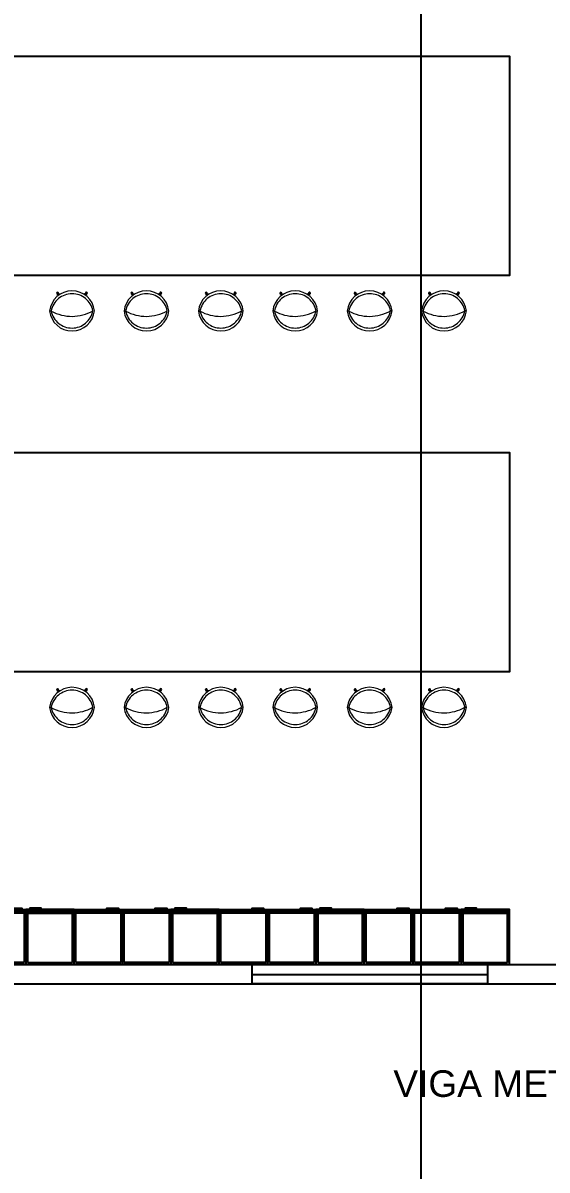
# Model space of a CAD drawing. Header units: metres. Extents: x 257 to 767, y -173 to 1.
# Drawn here: x 332.96 to 337.41, y -116.36 to -106.64 of the extents above; entities that cross this region are included whole.
import ezdxf

# ---------------------------------------------------------------- set-up
doc = ezdxf.new("R2010")
doc.units = ezdxf.units.M
doc.header["$LTSCALE"] = 10
doc.linetypes.add('HIDDEN2', pattern=[4.7625, 3.175, -1.5875])
doc.layers.get('0').update_dxf_attribs({"color": 254})
for name, color, linetype in [('ELETEXTO LUMINÁRIAS', 254, 'Continuous'), ('exq. externa', 2, 'Continuous'), ('Parede', 254, 'Continuous')]:
    doc.layers.add(name, color=color, linetype=linetype)
doc.layers.add('estofado', color=7, linetype='Continuous', lineweight=25)
doc.layers.add('Janelas', color=254, linetype='Continuous', plot=False)
doc.styles.add('ARIAL', font='')
doc.styles.get('ARIAL').set_extended_font_data('Arial')
doc.dimstyles.new('Cota Principal', dxfattribs={"dimtxt": 0.5, "dimasz": 0.19, "dimexe": 0.11, "dimexo": 0.03, "dimgap": 0.03, "dimtad": 1, "dimzin": 4, "dimtxsty": 'ARIAL', "dimblk": 'ARCHTICK', "dimcen": 2, "dimdle": 0.1, "dimclrd": 251, "dimclre": 251, "dimclrt": 7, "dimadec": 0, "dimazin": 0, "dimtfac": 1, "dimtmove": 0, "dimatfit": 3, "dimldrblk": 'ARCHTICK', "dimfxl": 0.1, "dimlwd": 9, "dimlwe": 9, "dimarcsym": 0})

# ---------------------------------------------------------------- blocks, each defined once
blk = doc.blocks.new('_ArchTick')
at = {"color": 0, "linetype": 'ByBlock', "const_width": 0.15}
blk.add_lwpolyline([(-0.5, -0.5), (0.5, 0.5)], dxfattribs=at)
blk = doc.blocks.new('*D1563')
at = {"color": 251, "lineweight": 9, "transparency": 16777216}
for p, q in [((295.0866, -114.6475), (295.0866, -117.9824)), ((340.0866, -114.6475), (340.0866, -117.9824)), ((294.9866, -117.8724), (340.1866, -117.8724))]:
    blk.add_line(p, q, dxfattribs=at)
at = {"layer": 'Defpoints', "color": 0, "transparency": 16777216}
for p in [(295.0866, -114.6175), (340.0866, -114.6175), (340.0866, -117.8724)]:
    blk.add_point(p, dxfattribs=at)
at = {"color": 251, "lineweight": 9, "transparency": 16777216, "xscale": 0.19, "yscale": 0.19, "zscale": 0.19, "rotation": 180}
blk.add_blockref('_ArchTick', (295.0866, -117.8724), dxfattribs=at)
at = {"color": 251, "lineweight": 9, "transparency": 16777216, "xscale": 0.19, "yscale": 0.19, "zscale": 0.19}
blk.add_blockref('_ArchTick', (340.0866, -117.8724), dxfattribs=at)
at = {"color": 7, "transparency": 16777216, "insert": (317.5866, -117.5419), "char_height": 0.5, "attachment_point": 5, "style": 'ARIAL'}
blk.add_mtext('45,00', dxfattribs=at)
blk = doc.blocks.new('Armario 1 modulo')
at = {"layer": 'exq. externa', "color": 254}
for p, q in [((0.466, 0.395), (0.015, 0.395)), ((0.015, 0.395), (0.015, 0.015)), ((0.4333, 0.395), (0.4333, 0.015)), ((0.4497, 0.395), (0.4497, 0.015)), ((0.015, 0.015), (0.466, 0.015))]:
    blk.add_line(p, q, dxfattribs=at)
for points in [[(0, 0), (0.466, 0), (0.466, 0.41), (0, 0.41)], [(0.4687, 0.2782), (0.4769, 0.2782), (0.4769, 0.3763), (0.4687, 0.3763)]]:
    blk.add_lwpolyline(points, close=True, dxfattribs=at)

msp = doc.modelspace()

# ---------------------------------------------------------------- hatches: boundary and pattern name
at = {"layer": 'estofado', "linetype": 'ByBlock', "lineweight": 5, "ltscale": 0.2}
h = msp.add_hatch(color=254, dxfattribs=at)
h.dxf.hatch_style = 1
h.set_gradient(color1=(193, 199, 200), one_color=1, tint=1, name='SPHERICAL')
h.paths.add_polyline_path([(333.4925, -108.9347), (333.4989, -108.9296, -0.86376), (333.5029, -108.9335), (333.4978, -108.9399, 4.344732)])
h = msp.add_hatch(color=254, dxfattribs=at)
h.dxf.hatch_style = 1
h.set_gradient(color1=(193, 199, 200), one_color=1, tint=1, name='SPHERICAL')
h.paths.add_polyline_path([(334.1232, -108.9347), (334.1295, -108.9296, -0.86376), (334.1335, -108.9335), (334.1285, -108.9399, 4.344732)])
h = msp.add_hatch(color=254, dxfattribs=at)
h.dxf.hatch_style = 1
h.set_gradient(color1=(193, 199, 200), one_color=1, tint=1, name='SPHERICAL')
h.paths.add_polyline_path([(334.7539, -108.9347), (334.7602, -108.9296, -0.86376), (334.7642, -108.9335), (334.7592, -108.9399, 4.344732)])
h = msp.add_hatch(color=254, dxfattribs=at)
h.dxf.hatch_style = 1
h.set_gradient(color1=(193, 199, 200), one_color=1, tint=1, name='SPHERICAL')
h.paths.add_polyline_path([(335.3845, -108.9347), (335.3909, -108.9296, -0.86376), (335.3949, -108.9335), (335.3899, -108.9399, 4.344732)])
h = msp.add_hatch(color=254, dxfattribs=at)
h.dxf.hatch_style = 1
h.set_gradient(color1=(193, 199, 200), one_color=1, tint=1, name='SPHERICAL')
h.paths.add_polyline_path([(336.0152, -108.9347), (336.0216, -108.9296, -0.86376), (336.0256, -108.9335), (336.0205, -108.9399, 4.344732)])
h = msp.add_hatch(color=254, dxfattribs=at)
h.dxf.hatch_style = 1
h.set_gradient(color1=(193, 199, 200), one_color=1, tint=1, name='SPHERICAL')
h.paths.add_polyline_path([(336.6459, -108.9347), (336.6523, -108.9296, -0.86376), (336.6563, -108.9335), (336.6512, -108.9399, 4.344732)])
h = msp.add_hatch(color=254, dxfattribs=at)
h.dxf.hatch_style = 1
h.set_gradient(color1=(193, 199, 200), one_color=1, tint=1, name='SPHERICAL')
h.paths.add_polyline_path([(333.2575, -108.9306, 0.86376), (333.2535, -108.9346), (333.2587, -108.941, -4.344732), (333.2639, -108.9356)])
h = msp.add_hatch(color=254, dxfattribs=at)
h.dxf.hatch_style = 1
h.set_gradient(color1=(193, 199, 200), one_color=1, tint=1)
h.paths.add_polyline_path([(333.2656, -108.9496, -0.013586), (333.2741, -108.9437), (333.2575, -108.9306, 0.86376), (333.2535, -108.9346)])
h = msp.add_hatch(color=254, dxfattribs=at)
h.dxf.hatch_style = 1
h.set_gradient(color1=(193, 199, 200), one_color=1, tint=1)
h.paths.add_polyline_path([(333.4824, -108.9428, -0.013586), (333.4909, -108.9486), (333.5029, -108.9335, 0.86376), (333.4989, -108.9296)])
h = msp.add_hatch(color=254, dxfattribs=at)
h.dxf.hatch_style = 1
h.set_gradient(color1=(193, 199, 200), one_color=1, tint=1, name='SPHERICAL')
h.paths.add_polyline_path([(333.8882, -108.9306, 0.86376), (333.8842, -108.9346), (333.8893, -108.941, -4.344732), (333.8946, -108.9356)])
h = msp.add_hatch(color=254, dxfattribs=at)
h.dxf.hatch_style = 1
h.set_gradient(color1=(193, 199, 200), one_color=1, tint=1)
h.paths.add_polyline_path([(333.8963, -108.9496, -0.013586), (333.9048, -108.9437), (333.8882, -108.9306, 0.86376), (333.8842, -108.9346)])
h = msp.add_hatch(color=254, dxfattribs=at)
h.dxf.hatch_style = 1
h.set_gradient(color1=(193, 199, 200), one_color=1, tint=1)
h.paths.add_polyline_path([(334.113, -108.9428, -0.013586), (334.1216, -108.9486), (334.1335, -108.9335, 0.86376), (334.1295, -108.9296)])
h = msp.add_hatch(color=254, dxfattribs=at)
h.dxf.hatch_style = 1
h.set_gradient(color1=(193, 199, 200), one_color=1, tint=1, name='SPHERICAL')
h.paths.add_polyline_path([(334.5189, -108.9306, 0.86376), (334.5149, -108.9346), (334.52, -108.941, -4.344732), (334.5253, -108.9356)])
h = msp.add_hatch(color=254, dxfattribs=at)
h.dxf.hatch_style = 1
h.set_gradient(color1=(193, 199, 200), one_color=1, tint=1)
h.paths.add_polyline_path([(334.527, -108.9496, -0.013586), (334.5355, -108.9437), (334.5189, -108.9306, 0.86376), (334.5149, -108.9346)])
h = msp.add_hatch(color=254, dxfattribs=at)
h.dxf.hatch_style = 1
h.set_gradient(color1=(193, 199, 200), one_color=1, tint=1)
h.paths.add_polyline_path([(334.7437, -108.9428, -0.013586), (334.7523, -108.9486), (334.7642, -108.9335, 0.86376), (334.7602, -108.9296)])
h = msp.add_hatch(color=254, dxfattribs=at)
h.dxf.hatch_style = 1
h.set_gradient(color1=(193, 199, 200), one_color=1, tint=1, name='SPHERICAL')
h.paths.add_polyline_path([(335.1496, -108.9306, 0.86376), (335.1456, -108.9346), (335.1507, -108.941, -4.344732), (335.156, -108.9356)])
h = msp.add_hatch(color=254, dxfattribs=at)
h.dxf.hatch_style = 1
h.set_gradient(color1=(193, 199, 200), one_color=1, tint=1)
h.paths.add_polyline_path([(335.1576, -108.9496, -0.013586), (335.1662, -108.9437), (335.1496, -108.9306, 0.86376), (335.1456, -108.9346)])
h = msp.add_hatch(color=254, dxfattribs=at)
h.dxf.hatch_style = 1
h.set_gradient(color1=(193, 199, 200), one_color=1, tint=1)
h.paths.add_polyline_path([(335.3744, -108.9428, -0.013586), (335.383, -108.9486), (335.3949, -108.9335, 0.86376), (335.3909, -108.9296)])
h = msp.add_hatch(color=254, dxfattribs=at)
h.dxf.hatch_style = 1
h.set_gradient(color1=(193, 199, 200), one_color=1, tint=1, name='SPHERICAL')
h.paths.add_polyline_path([(335.7802, -108.9306, 0.86376), (335.7763, -108.9346), (335.7814, -108.941, -4.344732), (335.7867, -108.9356)])
h = msp.add_hatch(color=254, dxfattribs=at)
h.dxf.hatch_style = 1
h.set_gradient(color1=(193, 199, 200), one_color=1, tint=1)
h.paths.add_polyline_path([(335.7883, -108.9496, -0.013586), (335.7969, -108.9437), (335.7802, -108.9306, 0.86376), (335.7763, -108.9346)])
h = msp.add_hatch(color=254, dxfattribs=at)
h.dxf.hatch_style = 1
h.set_gradient(color1=(193, 199, 200), one_color=1, tint=1)
h.paths.add_polyline_path([(336.0051, -108.9428, -0.013586), (336.0137, -108.9486), (336.0256, -108.9335, 0.86376), (336.0216, -108.9296)])
h = msp.add_hatch(color=254, dxfattribs=at)
h.dxf.hatch_style = 1
h.set_gradient(color1=(193, 199, 200), one_color=1, tint=1, name='SPHERICAL')
h.paths.add_polyline_path([(336.4109, -108.9306, 0.86376), (336.407, -108.9346), (336.4121, -108.941, -4.344732), (336.4173, -108.9356)])
h = msp.add_hatch(color=254, dxfattribs=at)
h.dxf.hatch_style = 1
h.set_gradient(color1=(193, 199, 200), one_color=1, tint=1)
h.paths.add_polyline_path([(336.419, -108.9496, -0.013586), (336.4275, -108.9437), (336.4109, -108.9306, 0.86376), (336.407, -108.9346)])
h = msp.add_hatch(color=254, dxfattribs=at)
h.dxf.hatch_style = 1
h.set_gradient(color1=(193, 199, 200), one_color=1, tint=1)
h.paths.add_polyline_path([(336.6358, -108.9428, -0.013586), (336.6444, -108.9486), (336.6563, -108.9335, 0.86376), (336.6523, -108.9296)])
h = msp.add_hatch(color=254, dxfattribs=at)
h.dxf.hatch_style = 1
h.set_gradient(color1=(193, 199, 200), one_color=1, tint=1, name='SPHERICAL')
h.paths.add_polyline_path([(333.2575, -112.2888, 0.86376), (333.2535, -112.2928), (333.2587, -112.2991, -4.344732), (333.2639, -112.2938)])
h = msp.add_hatch(color=254, dxfattribs=at)
h.dxf.hatch_style = 1
h.set_gradient(color1=(193, 199, 200), one_color=1, tint=1)
h.paths.add_polyline_path([(333.2656, -112.3078, -0.013586), (333.2741, -112.3019), (333.2575, -112.2888, 0.86376), (333.2535, -112.2928)])
h = msp.add_hatch(color=254, dxfattribs=at)
h.dxf.hatch_style = 1
h.set_gradient(color1=(193, 199, 200), one_color=1, tint=1)
h.paths.add_polyline_path([(333.4824, -112.301, -0.013586), (333.4909, -112.3068), (333.5029, -112.2917, 0.86376), (333.4989, -112.2877)])
h = msp.add_hatch(color=254, dxfattribs=at)
h.dxf.hatch_style = 1
h.set_gradient(color1=(193, 199, 200), one_color=1, tint=1, name='SPHERICAL')
h.paths.add_polyline_path([(333.4925, -112.2928), (333.4989, -112.2877, -0.86376), (333.5029, -112.2917), (333.4978, -112.2981, 4.344732)])
h = msp.add_hatch(color=254, dxfattribs=at)
h.dxf.hatch_style = 1
h.set_gradient(color1=(193, 199, 200), one_color=1, tint=1, name='SPHERICAL')
h.paths.add_polyline_path([(333.8882, -112.2888, 0.86376), (333.8842, -112.2928), (333.8893, -112.2991, -4.344732), (333.8946, -112.2938)])
h = msp.add_hatch(color=254, dxfattribs=at)
h.dxf.hatch_style = 1
h.set_gradient(color1=(193, 199, 200), one_color=1, tint=1)
h.paths.add_polyline_path([(333.8963, -112.3078, -0.013586), (333.9048, -112.3019), (333.8882, -112.2888, 0.86376), (333.8842, -112.2928)])
h = msp.add_hatch(color=254, dxfattribs=at)
h.dxf.hatch_style = 1
h.set_gradient(color1=(193, 199, 200), one_color=1, tint=1)
h.paths.add_polyline_path([(334.113, -112.301, -0.013586), (334.1216, -112.3068), (334.1335, -112.2917, 0.86376), (334.1295, -112.2877)])
h = msp.add_hatch(color=254, dxfattribs=at)
h.dxf.hatch_style = 1
h.set_gradient(color1=(193, 199, 200), one_color=1, tint=1, name='SPHERICAL')
h.paths.add_polyline_path([(334.1232, -112.2928), (334.1295, -112.2877, -0.86376), (334.1335, -112.2917), (334.1285, -112.2981, 4.344732)])
h = msp.add_hatch(color=254, dxfattribs=at)
h.dxf.hatch_style = 1
h.set_gradient(color1=(193, 199, 200), one_color=1, tint=1, name='SPHERICAL')
h.paths.add_polyline_path([(334.5189, -112.2888, 0.86376), (334.5149, -112.2928), (334.52, -112.2991, -4.344732), (334.5253, -112.2938)])
h = msp.add_hatch(color=254, dxfattribs=at)
h.dxf.hatch_style = 1
h.set_gradient(color1=(193, 199, 200), one_color=1, tint=1)
h.paths.add_polyline_path([(334.527, -112.3078, -0.013586), (334.5355, -112.3019), (334.5189, -112.2888, 0.86376), (334.5149, -112.2928)])
h = msp.add_hatch(color=254, dxfattribs=at)
h.dxf.hatch_style = 1
h.set_gradient(color1=(193, 199, 200), one_color=1, tint=1)
h.paths.add_polyline_path([(334.7437, -112.301, -0.013586), (334.7523, -112.3068), (334.7642, -112.2917, 0.86376), (334.7602, -112.2877)])
h = msp.add_hatch(color=254, dxfattribs=at)
h.dxf.hatch_style = 1
h.set_gradient(color1=(193, 199, 200), one_color=1, tint=1, name='SPHERICAL')
h.paths.add_polyline_path([(334.7539, -112.2928), (334.7602, -112.2877, -0.86376), (334.7642, -112.2917), (334.7592, -112.2981, 4.344732)])
h = msp.add_hatch(color=254, dxfattribs=at)
h.dxf.hatch_style = 1
h.set_gradient(color1=(193, 199, 200), one_color=1, tint=1, name='SPHERICAL')
h.paths.add_polyline_path([(335.1496, -112.2888, 0.86376), (335.1456, -112.2928), (335.1507, -112.2991, -4.344732), (335.156, -112.2938)])
h = msp.add_hatch(color=254, dxfattribs=at)
h.dxf.hatch_style = 1
h.set_gradient(color1=(193, 199, 200), one_color=1, tint=1)
h.paths.add_polyline_path([(335.1576, -112.3078, -0.013586), (335.1662, -112.3019), (335.1496, -112.2888, 0.86376), (335.1456, -112.2928)])
h = msp.add_hatch(color=254, dxfattribs=at)
h.dxf.hatch_style = 1
h.set_gradient(color1=(193, 199, 200), one_color=1, tint=1)
h.paths.add_polyline_path([(335.3744, -112.301, -0.013586), (335.383, -112.3068), (335.3949, -112.2917, 0.86376), (335.3909, -112.2877)])
h = msp.add_hatch(color=254, dxfattribs=at)
h.dxf.hatch_style = 1
h.set_gradient(color1=(193, 199, 200), one_color=1, tint=1, name='SPHERICAL')
h.paths.add_polyline_path([(335.3845, -112.2928), (335.3909, -112.2877, -0.86376), (335.3949, -112.2917), (335.3899, -112.2981, 4.344732)])
h = msp.add_hatch(color=254, dxfattribs=at)
h.dxf.hatch_style = 1
h.set_gradient(color1=(193, 199, 200), one_color=1, tint=1, name='SPHERICAL')
h.paths.add_polyline_path([(335.7802, -112.2888, 0.86376), (335.7763, -112.2928), (335.7814, -112.2991, -4.344732), (335.7867, -112.2938)])
h = msp.add_hatch(color=254, dxfattribs=at)
h.dxf.hatch_style = 1
h.set_gradient(color1=(193, 199, 200), one_color=1, tint=1)
h.paths.add_polyline_path([(335.7883, -112.3078, -0.013586), (335.7969, -112.3019), (335.7802, -112.2888, 0.86376), (335.7763, -112.2928)])
h = msp.add_hatch(color=254, dxfattribs=at)
h.dxf.hatch_style = 1
h.set_gradient(color1=(193, 199, 200), one_color=1, tint=1)
h.paths.add_polyline_path([(336.0051, -112.301, -0.013586), (336.0137, -112.3068), (336.0256, -112.2917, 0.86376), (336.0216, -112.2877)])
h = msp.add_hatch(color=254, dxfattribs=at)
h.dxf.hatch_style = 1
h.set_gradient(color1=(193, 199, 200), one_color=1, tint=1, name='SPHERICAL')
h.paths.add_polyline_path([(336.0152, -112.2928), (336.0216, -112.2877, -0.86376), (336.0256, -112.2917), (336.0205, -112.2981, 4.344732)])
h = msp.add_hatch(color=254, dxfattribs=at)
h.dxf.hatch_style = 1
h.set_gradient(color1=(193, 199, 200), one_color=1, tint=1, name='SPHERICAL')
h.paths.add_polyline_path([(336.4109, -112.2888, 0.86376), (336.407, -112.2928), (336.4121, -112.2991, -4.344732), (336.4173, -112.2938)])
h = msp.add_hatch(color=254, dxfattribs=at)
h.dxf.hatch_style = 1
h.set_gradient(color1=(193, 199, 200), one_color=1, tint=1)
h.paths.add_polyline_path([(336.419, -112.3078, -0.013586), (336.4275, -112.3019), (336.4109, -112.2888, 0.86376), (336.407, -112.2928)])
h = msp.add_hatch(color=254, dxfattribs=at)
h.dxf.hatch_style = 1
h.set_gradient(color1=(193, 199, 200), one_color=1, tint=1)
h.paths.add_polyline_path([(336.6358, -112.301, -0.013586), (336.6444, -112.3068), (336.6563, -112.2917, 0.86376), (336.6523, -112.2877)])
h = msp.add_hatch(color=254, dxfattribs=at)
h.dxf.hatch_style = 1
h.set_gradient(color1=(193, 199, 200), one_color=1, tint=1, name='SPHERICAL')
h.paths.add_polyline_path([(336.6459, -112.2928), (336.6523, -112.2877, -0.86376), (336.6563, -112.2917), (336.6512, -112.2981, 4.344732)])

# ---------------------------------------------------------------- linework, layer by layer
at = {"color": 254}
for points in [[(321.1387, -106.9238), (337.0866, -106.9238), (337.0866, -108.782), (321.1387, -108.782)], [(321.1387, -110.282), (337.0866, -110.282), (337.0866, -112.1402), (321.1387, -112.1402)]]:
    msp.add_lwpolyline(points, close=True, dxfattribs=at)
at = {"layer": 'ELETEXTO LUMINÁRIAS', "color": 254}
msp.add_lwpolyline([(336.338, -79.4377), (369.5166, -79.4377), (369.5166, -119.0529), (336.338, -119.0529)], close=True, dxfattribs=at)
at = {"layer": 'estofado', "color": 254, "linetype": 'ByBlock', "lineweight": 5, "ltscale": 0.2}
for p, q in [((333.2535, -108.9346), (333.2656, -108.9496)), ((333.2575, -108.9306), (333.2741, -108.9437)), ((333.4989, -108.9296), (333.4824, -108.9428)), ((333.5029, -108.9335), (333.4909, -108.9486)), ((333.8842, -108.9346), (333.8963, -108.9496)), ((333.8882, -108.9306), (333.9048, -108.9437)), ((334.1295, -108.9296), (334.113, -108.9428)), ((334.1335, -108.9335), (334.1216, -108.9486)), ((334.5149, -108.9346), (334.527, -108.9496)), ((334.5189, -108.9306), (334.5355, -108.9437)), ((334.7602, -108.9296), (334.7437, -108.9428)), ((334.7642, -108.9335), (334.7523, -108.9486)), ((335.1456, -108.9346), (335.1576, -108.9496)), ((335.1496, -108.9306), (335.1662, -108.9437)), ((335.3909, -108.9296), (335.3744, -108.9428)), ((335.3949, -108.9335), (335.383, -108.9486)), ((335.7763, -108.9346), (335.7883, -108.9496)), ((335.7802, -108.9306), (335.7969, -108.9437)), ((336.0216, -108.9296), (336.0051, -108.9428)), ((336.0256, -108.9335), (336.0137, -108.9486)), ((336.407, -108.9346), (336.419, -108.9496)), ((336.4109, -108.9306), (336.4275, -108.9437)), ((336.6523, -108.9296), (336.6358, -108.9428)), ((336.6563, -108.9335), (336.6444, -108.9486)), ((333.2535, -112.2928), (333.2656, -112.3078)), ((333.2575, -112.2888), (333.2741, -112.3019)), ((333.4989, -112.2877), (333.4824, -112.301)), ((333.5029, -112.2917), (333.4909, -112.3068)), ((333.8842, -112.2928), (333.8963, -112.3078)), ((333.8882, -112.2888), (333.9048, -112.3019)), ((334.1295, -112.2877), (334.113, -112.301)), ((334.1335, -112.2917), (334.1216, -112.3068)), ((334.5149, -112.2928), (334.527, -112.3078)), ((334.5189, -112.2888), (334.5355, -112.3019)), ((334.7602, -112.2877), (334.7437, -112.301)), ((334.7642, -112.2917), (334.7523, -112.3068)), ((335.1456, -112.2928), (335.1576, -112.3078)), ((335.1496, -112.2888), (335.1662, -112.3019)), ((335.3909, -112.2877), (335.3744, -112.301)), ((335.3949, -112.2917), (335.383, -112.3068)), ((335.7763, -112.2928), (335.7883, -112.3078)), ((335.7802, -112.2888), (335.7969, -112.3019)), ((336.0216, -112.2877), (336.0051, -112.301)), ((336.0256, -112.2917), (336.0137, -112.3068)), ((336.407, -112.2928), (336.419, -112.3078)), ((336.4109, -112.2888), (336.4275, -112.3019)), ((336.6523, -112.2877), (336.6358, -112.301)), ((336.6563, -112.2917), (336.6444, -112.3068))]:
    msp.add_line(p, q, dxfattribs=at)
at = {"layer": 'estofado', "color": 254, "lineweight": 13}
for centre, start, end in [((333.3789, -109.1036), 6.60644, 173.88712), ((334.0096, -109.1036), 6.60644, 173.88712), ((334.6403, -109.1036), 6.60644, 173.88712), ((335.271, -109.1036), 6.60644, 173.88712), ((335.9017, -109.1036), 6.60644, 173.88712), ((336.5324, -109.1036), 6.60644, 173.88712), ((333.3788, -109.0612), 186.60644, 353.88712), ((334.0094, -109.0612), 186.60644, 353.88712), ((334.6401, -109.0612), 186.60644, 353.88712), ((335.2708, -109.0612), 186.60644, 353.88712), ((335.9015, -109.0612), 186.60644, 353.88712), ((336.5322, -109.0612), 186.60644, 353.88712), ((333.3789, -112.4618), 6.60644, 173.88712), ((334.0096, -112.4618), 6.60644, 173.88712), ((334.6403, -112.4618), 6.60644, 173.88712), ((335.271, -112.4618), 6.60644, 173.88712), ((335.9017, -112.4618), 6.60644, 173.88712), ((336.5324, -112.4618), 6.60644, 173.88712), ((333.3788, -112.4194), 186.60644, 353.88712), ((334.0094, -112.4194), 186.60644, 353.88712), ((334.6401, -112.4194), 186.60644, 353.88712), ((335.2708, -112.4194), 186.60644, 353.88712), ((335.9015, -112.4194), 186.60644, 353.88712), ((336.5322, -112.4194), 186.60644, 353.88712)]:
    msp.add_arc(centre, 0.1912, start, end, dxfattribs=at)
at = {"layer": 'estofado', "color": 254, "linetype": 'ByBlock', "lineweight": 5, "ltscale": 0.2}
for centre, radius, start, end in [((333.5006, -108.9318), 0.00855, 251.17014, 199.32343), ((334.1313, -108.9318), 0.00855, 251.17014, 199.32343), ((334.7619, -108.9318), 0.00855, 251.17014, 199.32343), ((335.3926, -108.9318), 0.00855, 251.17014, 199.32343), ((336.0233, -108.9318), 0.00855, 251.17014, 199.32343), ((336.654, -108.9318), 0.00855, 251.17014, 199.32343), ((333.2558, -108.9329), 0.00855, 341.17014, 289.32343), ((333.2558, -108.9329), 0.00284, 53.60848, 216.88509), ((333.5006, -108.9318), 0.00284, 323.60848, 126.88509), ((333.8865, -108.9329), 0.00855, 341.17014, 289.32343), ((333.8865, -108.9329), 0.00284, 53.60848, 216.88509), ((334.1313, -108.9318), 0.00284, 323.60848, 126.88509), ((334.5172, -108.9329), 0.00855, 341.17014, 289.32343), ((334.5172, -108.9329), 0.00284, 53.60848, 216.88509), ((334.7619, -108.9318), 0.00284, 323.60848, 126.88509), ((335.1479, -108.9329), 0.00855, 341.17014, 289.32343), ((335.1479, -108.9329), 0.00284, 53.60848, 216.88509), ((335.3926, -108.9318), 0.00284, 323.60848, 126.88509), ((335.7786, -108.9329), 0.00855, 341.17014, 289.32343), ((335.7786, -108.9329), 0.00284, 53.60848, 216.88509), ((336.0233, -108.9318), 0.00284, 323.60848, 126.88509), ((336.4092, -108.9329), 0.00855, 341.17014, 289.32343), ((336.4092, -108.9329), 0.00284, 53.60848, 216.88509), ((336.654, -108.9318), 0.00284, 323.60848, 126.88509), ((333.2558, -112.2911), 0.00855, 341.17014, 289.32343), ((333.2558, -112.2911), 0.00284, 53.60848, 216.88509), ((333.5006, -112.29), 0.00855, 251.17014, 199.32343), ((333.5006, -112.29), 0.00284, 323.60848, 126.88509), ((333.8865, -112.2911), 0.00855, 341.17014, 289.32343), ((333.8865, -112.2911), 0.00284, 53.60848, 216.88509), ((334.1313, -112.29), 0.00855, 251.17014, 199.32343), ((334.1313, -112.29), 0.00284, 323.60848, 126.88509), ((334.5172, -112.2911), 0.00855, 341.17014, 289.32343), ((334.5172, -112.2911), 0.00284, 53.60848, 216.88509), ((334.7619, -112.29), 0.00855, 251.17014, 199.32343), ((334.7619, -112.29), 0.00284, 323.60848, 126.88509), ((335.1479, -112.2911), 0.00855, 341.17014, 289.32343), ((335.1479, -112.2911), 0.00284, 53.60848, 216.88509), ((335.3926, -112.29), 0.00855, 251.17014, 199.32343), ((335.3926, -112.29), 0.00284, 323.60848, 126.88509), ((335.7786, -112.2911), 0.00855, 341.17014, 289.32343), ((335.7786, -112.2911), 0.00284, 53.60848, 216.88509), ((336.0233, -112.29), 0.00855, 251.17014, 199.32343), ((336.0233, -112.29), 0.00284, 323.60848, 126.88509), ((336.4092, -112.2911), 0.00855, 341.17014, 289.32343), ((336.4092, -112.2911), 0.00284, 53.60848, 216.88509), ((336.654, -112.29), 0.00855, 251.17014, 199.32343), ((336.654, -112.29), 0.00284, 323.60848, 126.88509)]:
    msp.add_arc(centre, radius, start, end, dxfattribs=at)
at = {"layer": 'estofado', "color": 254, "linetype": 'HIDDEN2', "lineweight": 5, "ltscale": 0.2}
for centre, radius, start, end in [((333.379, -109.1172), 0.1804, 11.36764, 169.12592), ((334.0097, -109.1172), 0.1804, 11.36764, 169.12592), ((334.6404, -109.1172), 0.1804, 11.36764, 169.12592), ((335.271, -109.1172), 0.1804, 11.36764, 169.12592), ((335.9017, -109.1172), 0.1804, 11.36764, 169.12592), ((336.5324, -109.1172), 0.1804, 11.36764, 169.12592), ((333.2029, -109.068), 0.0152, 210.3093, 266.12382), ((333.3775, -108.7647), 0.3637, 241.12984, 299.36372), ((333.3787, -109.0471), 0.1805, 191.52563, 348.96794), ((333.8336, -109.068), 0.0152, 210.3093, 266.12382), ((334.0082, -108.7647), 0.3637, 241.12984, 299.36372), ((334.0094, -109.0471), 0.1805, 191.52563, 348.96794), ((334.4643, -109.068), 0.0152, 210.3093, 266.12382), ((334.6388, -108.7647), 0.3637, 241.12984, 299.36372), ((334.6401, -109.0471), 0.1805, 191.52563, 348.96794), ((335.0949, -109.068), 0.0152, 210.3093, 266.12382), ((335.2695, -108.7647), 0.3637, 241.12984, 299.36372), ((335.2707, -109.0471), 0.1805, 191.52563, 348.96794), ((335.7256, -109.068), 0.0152, 210.3093, 266.12382), ((335.9002, -108.7647), 0.3637, 241.12984, 299.36372), ((335.9014, -109.0471), 0.1805, 191.52563, 348.96794), ((336.0774, -109.0665), 0.0152, 274.36974, 330.18427), ((336.3563, -109.068), 0.0152, 210.3093, 266.12382), ((336.5309, -108.7647), 0.3637, 241.12984, 299.36372), ((336.5321, -109.0471), 0.1805, 191.52563, 348.96794), ((336.7081, -109.0665), 0.0152, 274.36974, 330.18427), ((333.379, -112.4754), 0.1804, 11.36764, 169.12592), ((334.0097, -112.4754), 0.1804, 11.36764, 169.12592), ((334.6404, -112.4754), 0.1804, 11.36764, 169.12592), ((335.271, -112.4754), 0.1804, 11.36764, 169.12592), ((335.9017, -112.4754), 0.1804, 11.36764, 169.12592), ((336.5324, -112.4754), 0.1804, 11.36764, 169.12592), ((333.2029, -112.4262), 0.0152, 210.3093, 266.12382), ((333.3775, -112.1228), 0.3637, 241.12984, 299.36372), ((333.3787, -112.4053), 0.1805, 191.52563, 348.96794), ((333.8336, -112.4262), 0.0152, 210.3093, 266.12382), ((334.0082, -112.1228), 0.3637, 241.12984, 299.36372), ((334.0094, -112.4053), 0.1805, 191.52563, 348.96794), ((334.4643, -112.4262), 0.0152, 210.3093, 266.12382), ((334.6388, -112.1228), 0.3637, 241.12984, 299.36372), ((334.6401, -112.4053), 0.1805, 191.52563, 348.96794), ((335.0949, -112.4262), 0.0152, 210.3093, 266.12382), ((335.2695, -112.1228), 0.3637, 241.12984, 299.36372), ((335.2707, -112.4053), 0.1805, 191.52563, 348.96794), ((335.7256, -112.4262), 0.0152, 210.3093, 266.12382), ((335.9002, -112.1228), 0.3637, 241.12984, 299.36372), ((335.9014, -112.4053), 0.1805, 191.52563, 348.96794), ((336.0774, -112.4247), 0.0152, 274.36974, 330.18427), ((336.3563, -112.4262), 0.0152, 210.3093, 266.12382), ((336.5309, -112.1228), 0.3637, 241.12984, 299.36372), ((336.5321, -112.4053), 0.1805, 191.52563, 348.96794), ((336.7081, -112.4247), 0.0152, 274.36974, 330.18427)]:
    msp.add_arc(centre, radius, start, end, dxfattribs=at)
at = {"layer": 'Janelas', "color": 254}
for p, q in [((334.9028, -114.6175), (334.9028, -114.7795)), ((334.9028, -114.6182), (336.9028, -114.6182)), ((336.9028, -114.7795), (336.9028, -114.6182)), ((334.9028, -114.7045), (336.9028, -114.7045)), ((334.9028, -114.7795), (336.9028, -114.7795))]:
    msp.add_line(p, q, dxfattribs=at)
at = {"layer": 'Parede', "color": 254}
for p, q in [((295.0866, -114.6175), (340.0866, -114.6175)), ((284.779, -114.781), (365.5366, -114.781))]:
    msp.add_line(p, q, dxfattribs=at)

# ---------------------------------------------------------------- block references
at = {"layer": 'exq. externa', "color": 254, "xscale": -1, "rotation": 270}
for p in [(332.5766, -114.6175), (333.3966, -114.6175), (333.8066, -114.6175), (334.6266, -114.6175), (335.0366, -114.6175), (335.8566, -114.6175), (336.2666, -114.6175)]:
    msp.add_blockref('Armario 1 modulo', p, dxfattribs=at)
at = {"layer": 'exq. externa', "color": 254, "rotation": 90}
for p in [(333.3966, -114.6175), (334.6266, -114.6175), (335.8566, -114.6175), (337.0866, -114.6175)]:
    msp.add_blockref('Armario 1 modulo', p, dxfattribs=at)

# ---------------------------------------------------------------- texts
at = {"layer": 'ELETEXTO LUMINÁRIAS', "color": 254, "ltscale": 0.05, "style": 'ARIAL'}
msp.add_text('VIGA METÁLICA', height=0.225, rotation=359.99999, dxfattribs=at).set_placement((336.1028, -115.7401))

# ---------------------------------------------------------------- dimensions: what is measured, and where the dimension line sits
at = {"color": 254}
dim = msp.add_linear_dim(base=(340.0866, -117.8724), p1=(295.0866, -114.6175), p2=(340.0866, -114.6175), dimstyle='Cota Principal', dxfattribs=at)
dim.commit()
dim.dimension.update_dxf_attribs({"geometry": '*D1563', "text_midpoint": (317.5866, -117.5419)})

doc.saveas('drawing.dxf')
